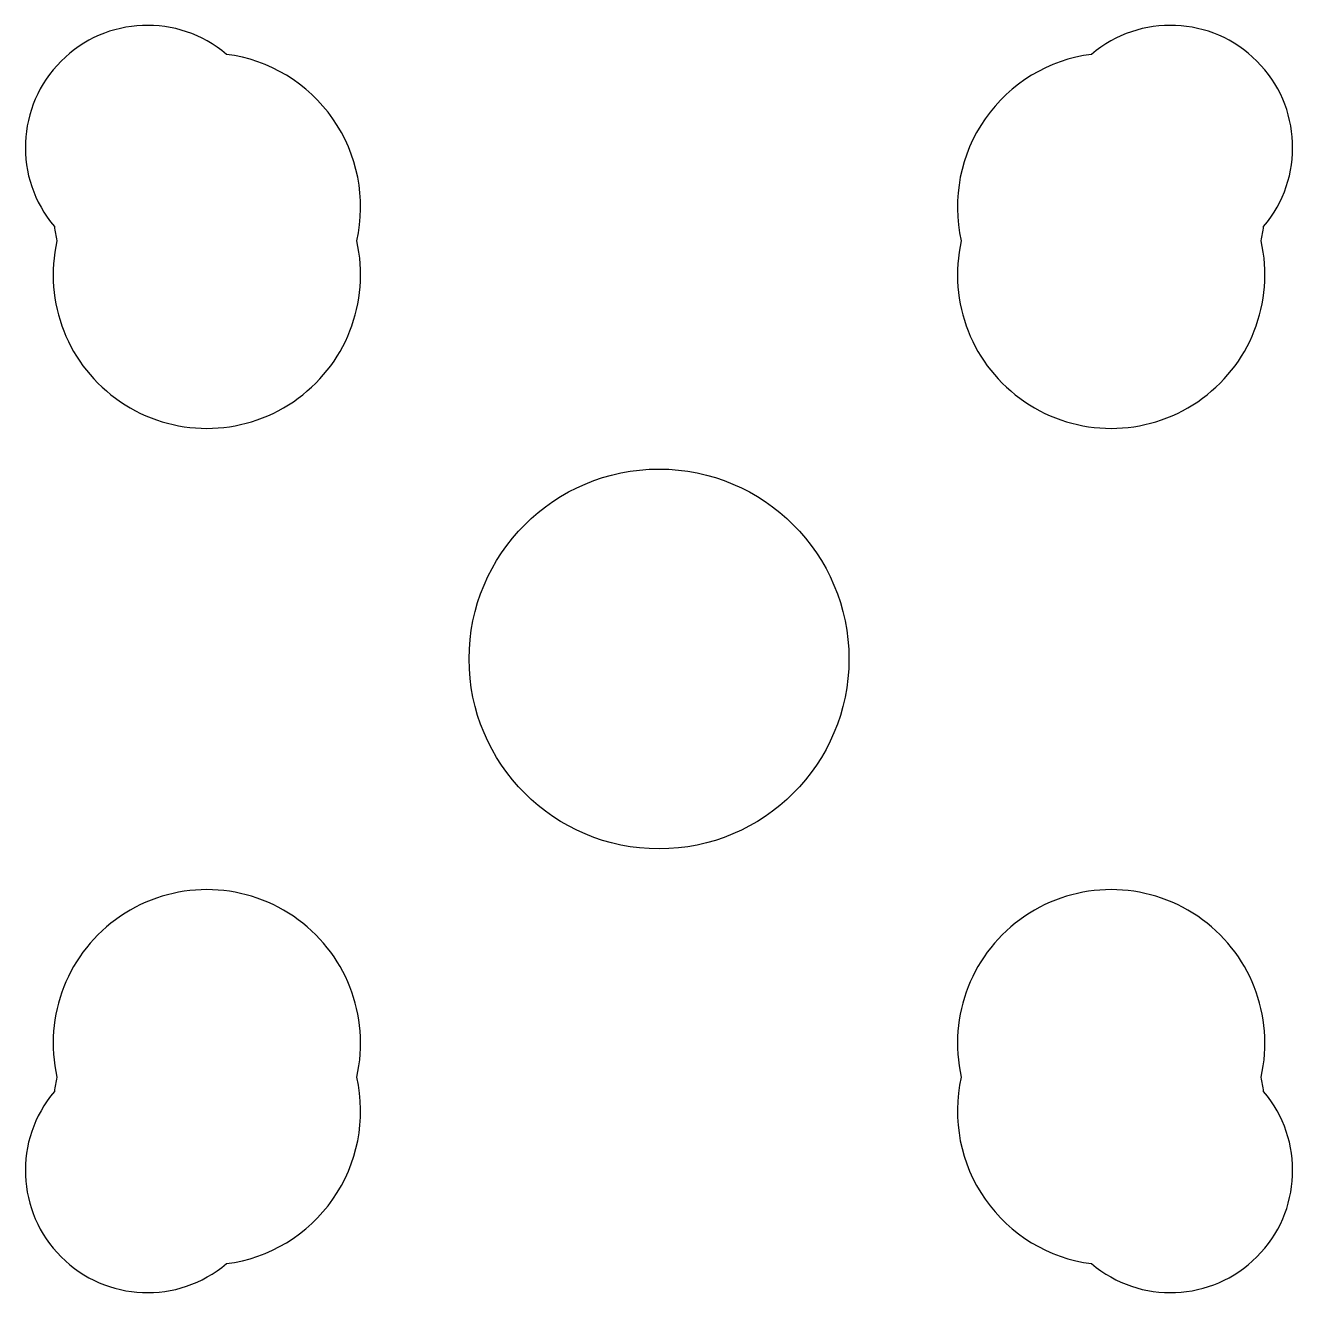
# Model space of a CAD drawing. Header units: millimetres. Extents: x -1.4 to 12.7, y -1.4 to 12.7.
import ezdxf

# ---------------------------------------------------------------- set-up
doc = ezdxf.new("R2010")
doc.units = ezdxf.units.MM
doc.layers.get('0').update_dxf_attribs({"linetype": 'CONTINUOUS'})

msp = doc.modelspace()

# ---------------------------------------------------------------- linework, layer by layer
for points in [[(0.874, 12.343, 0.921502), (-1.029, 10.44, 0.023655), (-1.001, 10.282, 1.251414), (2.315, 10.282, 0.442202)], [(12.343, 10.44, 0.921502), (10.44, 12.343, 0.442202), (8.999, 10.282, 1.251414), (12.315, 10.282, 0.023655)], [(-1.029, 0.874, 0.921502), (0.874, -1.029, 0.442202), (2.315, 1.032, 1.251414), (-1.001, 1.032, 0.023655)], [(10.44, -1.029, 0.921502), (12.343, 0.874, 0.023655), (12.315, 1.032, 1.251414), (8.999, 1.032, 0.442202)]]:
    msp.add_lwpolyline(points, format="xyb", close=True)
msp.add_circle((5.657, 5.657), 2.1)

doc.saveas('drawing.dxf')
